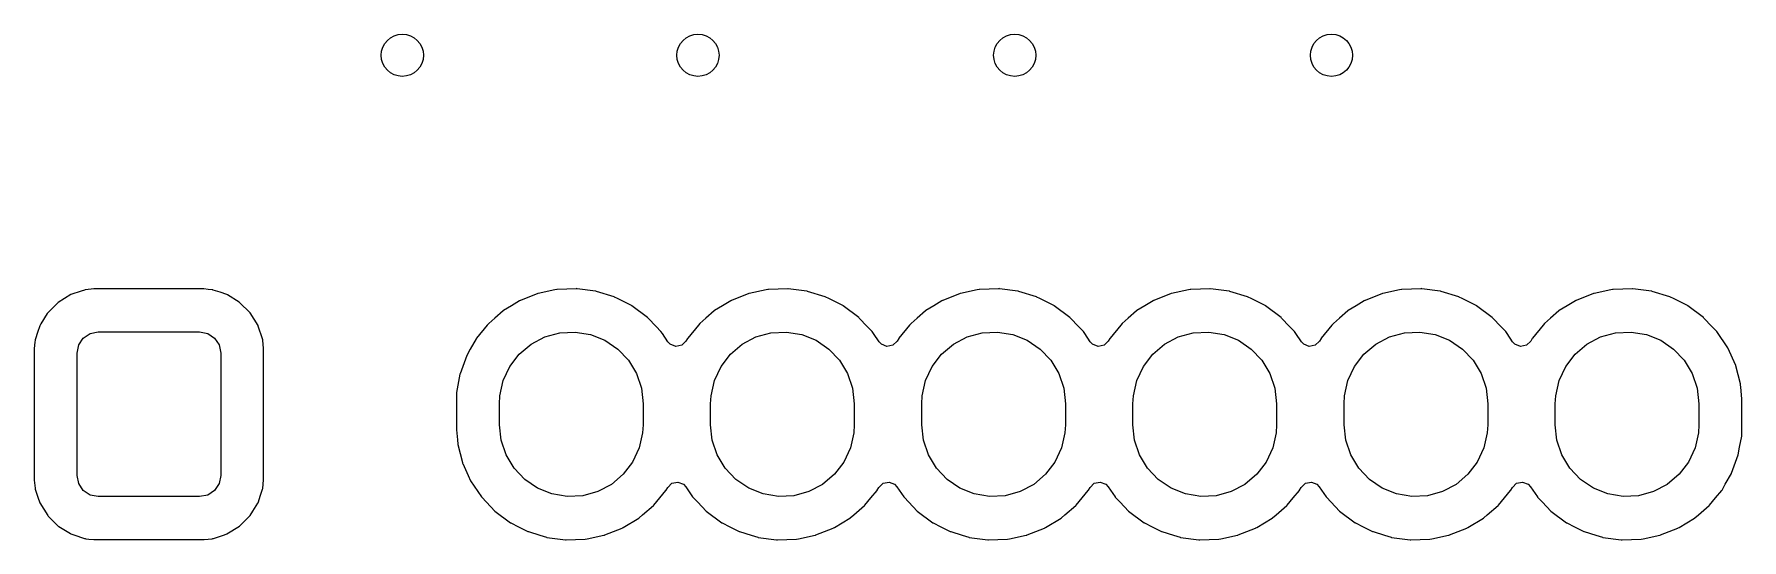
# Model space of a CAD drawing. Extents: x 1.86 to 8.44, y -4.92 to -0.87.
# Drawn here: x 3.687 to 4.483, y -4.212 to -3.976 of the extents above; entities that cross this region are included whole.
import ezdxf

# ---------------------------------------------------------------- set-up
doc = ezdxf.new("R2010")
doc.units = 0
doc.header["$MEASUREMENT"] = 0
doc.layers.add('BLACK', color=7, linetype='CONTINUOUS')

msp = doc.modelspace()

# ---------------------------------------------------------------- linework, layer by layer
at = {"layer": 'BLACK', "linetype": 'CONTINUOUS'}
for p, q in [((3.70378, -4.09777), (3.69786, -4.10144)), ((3.70859, -4.09617), (3.70378, -4.09777)), ((3.71013, -4.09566), (3.70859, -4.09617)), ((3.71039, -4.09557), (3.71013, -4.09566)), ((3.71013, -4.09566), (3.71013, -4.09566)), ((3.71066, -4.09554), (3.71039, -4.09557)), ((3.71442, -4.09515), (3.71066, -4.09554)), ((3.71066, -4.09554), (3.71066, -4.09554)), ((3.71455, -4.09514), (3.71442, -4.09515)), ((3.71442, -4.09515), (3.71442, -4.09515)), ((3.76576, -4.09514), (3.71455, -4.09514)), ((3.76778, -4.09534), (3.76576, -4.09514)), ((3.76961, -4.09553), (3.76778, -4.09534)), ((3.76988, -4.09556), (3.76961, -4.09553)), ((3.76961, -4.09553), (3.76961, -4.09553)), ((3.77013, -4.09564), (3.76988, -4.09556)), ((3.77335, -4.09671), (3.77013, -4.09564)), ((3.77013, -4.09564), (3.77013, -4.09564)), ((3.77649, -4.09775), (3.77335, -4.09671)), ((3.77673, -4.0979), (3.77649, -4.09775)), ((3.78217, -4.10125), (3.77673, -4.0979)), ((3.77673, -4.0979), (3.77673, -4.0979)), ((3.92139, -4.09729), (3.91334, -4.10047)), ((3.92158, -4.09721), (3.92139, -4.09729)), ((3.92139, -4.09729), (3.92139, -4.09729)), ((3.92939, -4.09557), (3.92158, -4.09721)), ((3.93026, -4.09539), (3.92939, -4.09557)), ((3.93047, -4.09534), (3.93026, -4.09539)), ((3.935, -4.09517), (3.93047, -4.09534)), ((3.93933, -4.09501), (3.935, -4.09517)), ((3.93954, -4.095), (3.93933, -4.09501)), ((3.93933, -4.09501), (3.93933, -4.09501)), ((3.93974, -4.09503), (3.93954, -4.095)), ((3.94833, -4.09617), (3.93974, -4.09503)), ((3.93974, -4.09503), (3.93974, -4.09503)), ((3.94853, -4.0962), (3.94833, -4.09617)), ((3.94874, -4.09626), (3.94853, -4.0962)), ((3.957, -4.09883), (3.94874, -4.09626)), ((3.9572, -4.09889), (3.957, -4.09883)), ((3.957, -4.09883), (3.957, -4.09883)), ((3.95857, -4.09958), (3.9572, -4.09889)), ((4.01981, -4.09729), (4.01176, -4.10047)), ((4.02001, -4.09721), (4.01981, -4.09729)), ((4.01981, -4.09729), (4.01981, -4.09729)), ((4.02782, -4.09557), (4.02001, -4.09721)), ((4.02869, -4.09539), (4.02782, -4.09557)), ((4.02889, -4.09534), (4.02869, -4.09539)), ((4.03343, -4.09517), (4.02889, -4.09534)), ((4.03775, -4.09501), (4.03343, -4.09517)), ((4.03796, -4.095), (4.03775, -4.09501)), ((4.03775, -4.09501), (4.03775, -4.09501)), ((4.03817, -4.09503), (4.03796, -4.095)), ((4.04675, -4.09617), (4.03817, -4.09503)), ((4.03817, -4.09503), (4.03817, -4.09503)), ((4.04696, -4.0962), (4.04675, -4.09617)), ((4.04716, -4.09626), (4.04696, -4.0962)), ((4.05543, -4.09883), (4.04716, -4.09626)), ((4.05563, -4.09889), (4.05543, -4.09883)), ((4.05543, -4.09883), (4.05543, -4.09883)), ((4.057, -4.09958), (4.05563, -4.09889)), ((4.11824, -4.09729), (4.11019, -4.10047)), ((4.11843, -4.09721), (4.11824, -4.09729)), ((4.11824, -4.09729), (4.11824, -4.09729)), ((4.12624, -4.09557), (4.11843, -4.09721)), ((4.12711, -4.09539), (4.12624, -4.09557)), ((4.12732, -4.09534), (4.12711, -4.09539)), ((4.13185, -4.09517), (4.12732, -4.09534)), ((4.13618, -4.09501), (4.13185, -4.09517)), ((4.13639, -4.095), (4.13618, -4.09501)), ((4.13618, -4.09501), (4.13618, -4.09501)), ((4.13659, -4.09503), (4.13639, -4.095)), ((4.14518, -4.09617), (4.13659, -4.09503)), ((4.13659, -4.09503), (4.13659, -4.09503)), ((4.14538, -4.0962), (4.14518, -4.09617)), ((4.14559, -4.09626), (4.14538, -4.0962)), ((4.15385, -4.09883), (4.14559, -4.09626)), ((4.15405, -4.09889), (4.15385, -4.09883)), ((4.15385, -4.09883), (4.15385, -4.09883)), ((4.15542, -4.09958), (4.15405, -4.09889)), ((4.21666, -4.09729), (4.20861, -4.10047)), ((4.21686, -4.09721), (4.21666, -4.09729)), ((4.21666, -4.09729), (4.21666, -4.09729)), ((4.22467, -4.09557), (4.21686, -4.09721)), ((4.22554, -4.09539), (4.22467, -4.09557)), ((4.22574, -4.09534), (4.22554, -4.09539)), ((4.23028, -4.09517), (4.22574, -4.09534)), ((4.2346, -4.09501), (4.23028, -4.09517)), ((4.23481, -4.095), (4.2346, -4.09501)), ((4.2346, -4.09501), (4.2346, -4.09501)), ((4.23502, -4.09503), (4.23481, -4.095)), ((4.2436, -4.09617), (4.23502, -4.09503)), ((4.23502, -4.09503), (4.23502, -4.09503)), ((4.24381, -4.0962), (4.2436, -4.09617)), ((4.24401, -4.09626), (4.24381, -4.0962)), ((4.25228, -4.09883), (4.24401, -4.09626)), ((4.25248, -4.09889), (4.25228, -4.09883)), ((4.25228, -4.09883), (4.25228, -4.09883)), ((4.25385, -4.09958), (4.25248, -4.09889)), ((4.31509, -4.09729), (4.30704, -4.10047)), ((4.31528, -4.09721), (4.31509, -4.09729)), ((4.31509, -4.09729), (4.31509, -4.09729)), ((4.32309, -4.09557), (4.31528, -4.09721)), ((4.32396, -4.09539), (4.32309, -4.09557)), ((4.32417, -4.09534), (4.32396, -4.09539)), ((4.3287, -4.09517), (4.32417, -4.09534)), ((4.33303, -4.09501), (4.3287, -4.09517)), ((4.33324, -4.095), (4.33303, -4.09501)), ((4.33303, -4.09501), (4.33303, -4.09501)), ((4.33345, -4.09503), (4.33324, -4.095)), ((4.34203, -4.09617), (4.33345, -4.09503)), ((4.33345, -4.09503), (4.33345, -4.09503)), ((4.34224, -4.0962), (4.34203, -4.09617)), ((4.34244, -4.09626), (4.34224, -4.0962)), ((4.3507, -4.09883), (4.34244, -4.09626)), ((4.3509, -4.09889), (4.3507, -4.09883)), ((4.3507, -4.09883), (4.3507, -4.09883)), ((4.35227, -4.09958), (4.3509, -4.09889)), ((4.41351, -4.09729), (4.40546, -4.10047)), ((4.41371, -4.09721), (4.41351, -4.09729)), ((4.41351, -4.09729), (4.41351, -4.09729)), ((4.42152, -4.09557), (4.41371, -4.09721)), ((4.42239, -4.09539), (4.42152, -4.09557)), ((4.42259, -4.09534), (4.42239, -4.09539)), ((4.42713, -4.09517), (4.42259, -4.09534)), ((4.43145, -4.09501), (4.42713, -4.09517)), ((4.43166, -4.095), (4.43145, -4.09501)), ((4.43145, -4.09501), (4.43145, -4.09501)), ((4.43187, -4.09503), (4.43166, -4.095)), ((4.44045, -4.09617), (4.43187, -4.09503)), ((4.43187, -4.09503), (4.43187, -4.09503)), ((4.44066, -4.0962), (4.44045, -4.09617)), ((4.44086, -4.09626), (4.44066, -4.0962)), ((4.44913, -4.09883), (4.44086, -4.09626)), ((4.44933, -4.09889), (4.44913, -4.09883)), ((4.44913, -4.09883), (4.44913, -4.09883)), ((4.4507, -4.09958), (4.44933, -4.09889)), ((3.69279, -4.10661), (3.68986, -4.11136)), ((3.69294, -4.10637), (3.69279, -4.10661)), ((3.69279, -4.10661), (3.69279, -4.10661)), ((3.69786, -4.10144), (3.69294, -4.10637)), ((3.78241, -4.10141), (3.78217, -4.10125)), ((3.78734, -4.10632), (3.78241, -4.10141)), ((3.79101, -4.11225), (3.78734, -4.10632)), ((3.90522, -4.10539), (3.90135, -4.10875)), ((3.90538, -4.10525), (3.90522, -4.10539)), ((3.90909, -4.103), (3.90538, -4.10525)), ((3.91296, -4.10065), (3.90909, -4.103)), ((3.91314, -4.10054), (3.91296, -4.10065)), ((3.91296, -4.10065), (3.91296, -4.10065)), ((3.91334, -4.10047), (3.91314, -4.10054)), ((3.91334, -4.10047), (3.91334, -4.10047)), ((3.96511, -4.10291), (3.95857, -4.09958)), ((3.96529, -4.103), (3.96511, -4.10291)), ((3.96511, -4.10291), (3.96511, -4.10291)), ((3.97258, -4.10842), (3.96529, -4.103)), ((4.00365, -4.10539), (3.99977, -4.10875)), ((4.00381, -4.10525), (4.00365, -4.10539)), ((4.00751, -4.103), (4.00381, -4.10525)), ((4.01139, -4.10065), (4.00751, -4.103)), ((4.01157, -4.10054), (4.01139, -4.10065)), ((4.01139, -4.10065), (4.01139, -4.10065)), ((4.01176, -4.10047), (4.01157, -4.10054)), ((4.01176, -4.10047), (4.01176, -4.10047)), ((4.06353, -4.10291), (4.057, -4.09958)), ((4.06372, -4.103), (4.06353, -4.10291)), ((4.06353, -4.10291), (4.06353, -4.10291)), ((4.071, -4.10842), (4.06372, -4.103)), ((4.10207, -4.10539), (4.0982, -4.10875)), ((4.10223, -4.10525), (4.10207, -4.10539)), ((4.10594, -4.103), (4.10223, -4.10525)), ((4.10981, -4.10065), (4.10594, -4.103)), ((4.10999, -4.10054), (4.10981, -4.10065)), ((4.10981, -4.10065), (4.10981, -4.10065)), ((4.11019, -4.10047), (4.10999, -4.10054)), ((4.11019, -4.10047), (4.11019, -4.10047)), ((4.16196, -4.10291), (4.15542, -4.09958)), ((4.16214, -4.103), (4.16196, -4.10291)), ((4.16196, -4.10291), (4.16196, -4.10291)), ((4.16943, -4.10842), (4.16214, -4.103)), ((4.2005, -4.10539), (4.19662, -4.10875)), ((4.20066, -4.10525), (4.2005, -4.10539)), ((4.20436, -4.103), (4.20066, -4.10525)), ((4.20824, -4.10065), (4.20436, -4.103)), ((4.20842, -4.10054), (4.20824, -4.10065)), ((4.20824, -4.10065), (4.20824, -4.10065)), ((4.20861, -4.10047), (4.20842, -4.10054)), ((4.20861, -4.10047), (4.20861, -4.10047)), ((4.26038, -4.10291), (4.25385, -4.09958)), ((4.26057, -4.103), (4.26038, -4.10291)), ((4.26038, -4.10291), (4.26038, -4.10291)), ((4.26785, -4.10842), (4.26057, -4.103)), ((4.29892, -4.10539), (4.29505, -4.10875)), ((4.29908, -4.10525), (4.29892, -4.10539)), ((4.30279, -4.103), (4.29908, -4.10525)), ((4.30666, -4.10065), (4.30279, -4.103)), ((4.30684, -4.10054), (4.30666, -4.10065)), ((4.30666, -4.10065), (4.30666, -4.10065)), ((4.30704, -4.10047), (4.30684, -4.10054)), ((4.30704, -4.10047), (4.30704, -4.10047)), ((4.35881, -4.10291), (4.35227, -4.09958)), ((4.35899, -4.103), (4.35881, -4.10291)), ((4.35881, -4.10291), (4.35881, -4.10291)), ((4.36628, -4.10842), (4.35899, -4.103)), ((4.39735, -4.10539), (4.39347, -4.10875)), ((4.39751, -4.10525), (4.39735, -4.10539)), ((4.40121, -4.103), (4.39751, -4.10525)), ((4.40509, -4.10065), (4.40121, -4.103)), ((4.40527, -4.10054), (4.40509, -4.10065)), ((4.40509, -4.10065), (4.40509, -4.10065)), ((4.40546, -4.10047), (4.40527, -4.10054)), ((4.40546, -4.10047), (4.40546, -4.10047)), ((4.45723, -4.10291), (4.4507, -4.09958)), ((4.45742, -4.103), (4.45723, -4.10291)), ((4.45723, -4.10291), (4.45723, -4.10291)), ((4.4647, -4.10842), (4.45742, -4.103)), ((3.68929, -4.11229), (3.68825, -4.11543)), ((3.68986, -4.11136), (3.68929, -4.11229)), ((3.7911, -4.11252), (3.79101, -4.11225)), ((3.79306, -4.1184), (3.7911, -4.11252)), ((3.89783, -4.11205), (3.8929, -4.11806)), ((3.89853, -4.1112), (3.89783, -4.11205)), ((3.90135, -4.10875), (3.89853, -4.1112)), ((3.97285, -4.1087), (3.97258, -4.10842)), ((3.97653, -4.11257), (3.97285, -4.1087)), ((3.97884, -4.11499), (3.97653, -4.11257)), ((3.97947, -4.11592), (3.97884, -4.11499)), ((3.99626, -4.11205), (3.99133, -4.11806)), ((3.99695, -4.1112), (3.99626, -4.11205)), ((3.99977, -4.10875), (3.99695, -4.1112)), ((4.07127, -4.1087), (4.071, -4.10842)), ((4.07496, -4.11257), (4.07127, -4.1087)), ((4.07727, -4.11499), (4.07496, -4.11257)), ((4.07789, -4.11592), (4.07727, -4.11499)), ((4.09468, -4.11205), (4.08975, -4.11806)), ((4.09538, -4.1112), (4.09468, -4.11205)), ((4.0982, -4.10875), (4.09538, -4.1112)), ((4.1697, -4.1087), (4.16943, -4.10842)), ((4.17338, -4.11257), (4.1697, -4.1087)), ((4.17569, -4.11499), (4.17338, -4.11257)), ((4.17632, -4.11592), (4.17569, -4.11499)), ((4.19311, -4.11205), (4.18818, -4.11806)), ((4.1938, -4.1112), (4.19311, -4.11205)), ((4.19662, -4.10875), (4.1938, -4.1112)), ((4.26812, -4.1087), (4.26785, -4.10842)), ((4.27181, -4.11257), (4.26812, -4.1087)), ((4.27412, -4.11499), (4.27181, -4.11257)), ((4.27474, -4.11592), (4.27412, -4.11499)), ((4.29153, -4.11205), (4.2866, -4.11806)), ((4.29223, -4.1112), (4.29153, -4.11205)), ((4.29505, -4.10875), (4.29223, -4.1112)), ((4.36655, -4.1087), (4.36628, -4.10842)), ((4.37023, -4.11257), (4.36655, -4.1087)), ((4.37254, -4.11499), (4.37023, -4.11257)), ((4.37317, -4.11592), (4.37254, -4.11499)), ((4.38996, -4.11205), (4.38503, -4.11806)), ((4.39065, -4.1112), (4.38996, -4.11205)), ((4.39347, -4.10875), (4.39065, -4.1112)), ((4.46497, -4.1087), (4.4647, -4.10842)), ((4.46866, -4.11257), (4.46497, -4.1087)), ((4.47097, -4.11499), (4.46866, -4.11257)), ((4.47604, -4.12252), (4.47097, -4.11499)), ((3.68701, -4.11977), (3.68667, -4.12302)), ((3.68667, -4.12302), (3.68667, -4.18407)), ((3.68707, -4.11917), (3.68701, -4.11977)), ((3.68709, -4.1189), (3.68707, -4.11917)), ((3.68707, -4.11917), (3.68707, -4.11917)), ((3.68726, -4.1184), (3.68709, -4.1189)), ((3.68825, -4.11543), (3.68726, -4.1184)), ((3.70669, -4.125), (3.70744, -4.12123)), ((3.70744, -4.12123), (3.70958, -4.11804)), ((3.70958, -4.11804), (3.71277, -4.11591)), ((3.71277, -4.11591), (3.71654, -4.11516)), ((3.71654, -4.11516), (3.76378, -4.11516)), ((3.76378, -4.11516), (3.76755, -4.11591)), ((3.76755, -4.11591), (3.77074, -4.11804)), ((3.77074, -4.11804), (3.77287, -4.12123)), ((3.77287, -4.12123), (3.77362, -4.125)), ((3.79321, -4.11885), (3.79306, -4.1184)), ((3.79324, -4.11912), (3.79321, -4.11885)), ((3.79362, -4.12276), (3.79324, -4.11912)), ((3.79324, -4.11912), (3.79324, -4.11912)), ((3.79364, -4.12302), (3.79362, -4.12276)), ((3.79364, -4.18407), (3.79364, -4.12302)), ((3.89267, -4.1184), (3.88997, -4.12314)), ((3.89277, -4.11822), (3.89267, -4.1184)), ((3.89267, -4.1184), (3.89267, -4.1184)), ((3.8929, -4.11806), (3.89277, -4.11822)), ((3.8929, -4.11806), (3.8929, -4.11806)), ((3.91277, -4.12554), (3.91829, -4.12088)), ((3.91829, -4.12088), (3.92469, -4.11751)), ((3.92469, -4.11751), (3.93166, -4.11559)), ((3.93166, -4.11559), (3.93888, -4.11521)), ((3.93888, -4.11521), (3.94601, -4.11639)), ((3.94601, -4.11639), (3.95272, -4.11907)), ((3.95272, -4.11907), (3.9587, -4.12314)), ((3.98206, -4.11977), (3.97947, -4.11592)), ((3.98314, -4.12092), (3.98206, -4.11977)), ((3.98574, -4.12195), (3.98314, -4.12092)), ((3.98848, -4.1214), (3.98574, -4.12195)), ((3.99049, -4.11946), (3.98848, -4.1214)), ((3.9912, -4.11822), (3.99049, -4.11946)), ((3.99133, -4.11806), (3.9912, -4.11822)), ((3.99133, -4.11806), (3.99133, -4.11806)), ((4.0112, -4.12554), (4.01672, -4.12088)), ((4.01672, -4.12088), (4.02311, -4.11751)), ((4.02311, -4.11751), (4.03008, -4.11559)), ((4.03008, -4.11559), (4.0373, -4.11521)), ((4.0373, -4.11521), (4.04443, -4.11639)), ((4.04443, -4.11639), (4.05114, -4.11907)), ((4.05114, -4.11907), (4.05712, -4.12314)), ((4.08049, -4.11977), (4.07789, -4.11592)), ((4.08156, -4.12092), (4.08049, -4.11977)), ((4.08416, -4.12195), (4.08156, -4.12092)), ((4.0869, -4.1214), (4.08416, -4.12195)), ((4.08892, -4.11946), (4.0869, -4.1214)), ((4.08962, -4.11822), (4.08892, -4.11946)), ((4.08975, -4.11806), (4.08962, -4.11822)), ((4.08975, -4.11806), (4.08975, -4.11806)), ((4.10962, -4.12554), (4.11515, -4.12088)), ((4.11515, -4.12088), (4.12154, -4.11751)), ((4.12154, -4.11751), (4.12851, -4.11559)), ((4.12851, -4.11559), (4.13573, -4.11521)), ((4.13573, -4.11521), (4.14286, -4.11639)), ((4.14286, -4.11639), (4.14957, -4.11907)), ((4.14957, -4.11907), (4.15555, -4.12314)), ((4.17891, -4.11977), (4.17632, -4.11592)), ((4.17999, -4.12092), (4.17891, -4.11977)), ((4.18259, -4.12195), (4.17999, -4.12092)), ((4.18533, -4.1214), (4.18259, -4.12195)), ((4.18734, -4.11946), (4.18533, -4.1214)), ((4.18805, -4.11822), (4.18734, -4.11946)), ((4.18818, -4.11806), (4.18805, -4.11822)), ((4.18818, -4.11806), (4.18818, -4.11806)), ((4.20805, -4.12554), (4.21357, -4.12088)), ((4.21357, -4.12088), (4.21996, -4.11751)), ((4.21996, -4.11751), (4.22693, -4.11559)), ((4.22693, -4.11559), (4.23415, -4.11521)), ((4.23415, -4.11521), (4.24128, -4.11639)), ((4.24128, -4.11639), (4.24799, -4.11907)), ((4.24799, -4.11907), (4.25397, -4.12314)), ((4.27734, -4.11977), (4.27474, -4.11592)), ((4.27841, -4.12092), (4.27734, -4.11977)), ((4.28101, -4.12195), (4.27841, -4.12092)), ((4.28375, -4.1214), (4.28101, -4.12195)), ((4.28577, -4.11946), (4.28375, -4.1214)), ((4.28647, -4.11822), (4.28577, -4.11946)), ((4.2866, -4.11806), (4.28647, -4.11822)), ((4.2866, -4.11806), (4.2866, -4.11806)), ((4.30647, -4.12554), (4.312, -4.12088)), ((4.312, -4.12088), (4.31839, -4.11751)), ((4.31839, -4.11751), (4.32536, -4.11559)), ((4.32536, -4.11559), (4.33258, -4.11521)), ((4.33258, -4.11521), (4.33971, -4.11639)), ((4.33971, -4.11639), (4.34642, -4.11907)), ((4.34642, -4.11907), (4.3524, -4.12314)), ((4.37576, -4.11977), (4.37317, -4.11592)), ((4.37684, -4.12092), (4.37576, -4.11977)), ((4.37944, -4.12195), (4.37684, -4.12092)), ((4.38218, -4.1214), (4.37944, -4.12195)), ((4.38419, -4.11946), (4.38218, -4.1214)), ((4.3849, -4.11822), (4.38419, -4.11946)), ((4.38503, -4.11806), (4.3849, -4.11822)), ((4.38503, -4.11806), (4.38503, -4.11806)), ((4.4049, -4.12554), (4.41042, -4.12088)), ((4.41042, -4.12088), (4.41681, -4.11751)), ((4.41681, -4.11751), (4.42378, -4.11559)), ((4.42378, -4.11559), (4.431, -4.11521)), ((4.431, -4.11521), (4.43813, -4.11639)), ((4.43813, -4.11639), (4.44484, -4.11907)), ((4.44484, -4.11907), (4.45082, -4.12314)), ((4.47976, -4.13079), (4.47604, -4.12252)), ((3.70669, -4.18209), (3.70669, -4.125)), ((3.77362, -4.125), (3.77362, -4.18209)), ((3.88828, -4.12611), (3.88518, -4.13464)), ((3.88997, -4.12314), (3.88828, -4.12611)), ((3.90838, -4.13129), (3.91277, -4.12554)), ((3.9587, -4.12314), (3.96366, -4.12839)), ((3.96366, -4.12839), (3.96739, -4.13459)), ((4.00681, -4.13129), (4.0112, -4.12554)), ((4.05712, -4.12314), (4.06209, -4.12839)), ((4.06209, -4.12839), (4.06581, -4.13459)), ((4.10523, -4.13129), (4.10962, -4.12554)), ((4.15555, -4.12314), (4.16051, -4.12839)), ((4.16051, -4.12839), (4.16424, -4.13459)), ((4.20366, -4.13129), (4.20805, -4.12554)), ((4.25397, -4.12314), (4.25894, -4.12839)), ((4.25894, -4.12839), (4.26266, -4.13459)), ((4.30208, -4.13129), (4.30647, -4.12554)), ((4.3524, -4.12314), (4.35736, -4.12839)), ((4.35736, -4.12839), (4.36109, -4.13459)), ((4.40051, -4.13129), (4.4049, -4.12554)), ((4.45082, -4.12314), (4.45579, -4.12839)), ((4.45579, -4.12839), (4.45951, -4.13459)), ((4.47982, -4.131), (4.47976, -4.13079)), ((3.88515, -4.13485), (3.8836, -4.14341)), ((3.88518, -4.13464), (3.88515, -4.13485)), ((3.88515, -4.13485), (3.88515, -4.13485)), ((3.90375, -4.14489), (3.90533, -4.13784)), ((3.90533, -4.13784), (3.90838, -4.13129)), ((3.96739, -4.13459), (3.96969, -4.14144)), ((4.00218, -4.14489), (4.00375, -4.13784)), ((4.00375, -4.13784), (4.00681, -4.13129)), ((4.06581, -4.13459), (4.06812, -4.14144)), ((4.1006, -4.14489), (4.10218, -4.13784)), ((4.10218, -4.13784), (4.10523, -4.13129)), ((4.16424, -4.13459), (4.16654, -4.14144)), ((4.19903, -4.14489), (4.2006, -4.13784)), ((4.2006, -4.13784), (4.20366, -4.13129)), ((4.26266, -4.13459), (4.26497, -4.14144)), ((4.29745, -4.14489), (4.29903, -4.13784)), ((4.29903, -4.13784), (4.30208, -4.13129)), ((4.36109, -4.13459), (4.36339, -4.14144)), ((4.39588, -4.14489), (4.39745, -4.13784)), ((4.39745, -4.13784), (4.40051, -4.13129)), ((4.45951, -4.13459), (4.46182, -4.14144)), ((4.48199, -4.13937), (4.47982, -4.131)), ((4.47982, -4.131), (4.47982, -4.131)), ((3.88357, -4.14357), (3.88352, -4.14452)), ((3.88352, -4.14452), (3.88352, -4.16074)), ((3.8836, -4.14341), (3.88357, -4.14357)), ((3.8836, -4.14341), (3.8836, -4.14341)), ((3.90354, -4.14862), (3.90375, -4.14489)), ((3.96969, -4.14144), (3.97047, -4.14862)), ((4.00197, -4.14862), (4.00218, -4.14489)), ((4.06812, -4.14144), (4.0689, -4.14862)), ((4.10039, -4.14862), (4.1006, -4.14489)), ((4.16654, -4.14144), (4.16732, -4.14862)), ((4.19882, -4.14862), (4.19903, -4.14489)), ((4.26497, -4.14144), (4.26575, -4.14862)), ((4.29724, -4.14862), (4.29745, -4.14489)), ((4.36339, -4.14144), (4.36417, -4.14862)), ((4.39567, -4.14862), (4.39588, -4.14489)), ((4.46182, -4.14144), (4.4626, -4.14862)), ((4.48199, -4.13938), (4.48199, -4.13937)), ((4.48204, -4.13958), (4.48199, -4.13938)), ((4.48206, -4.13979), (4.48204, -4.13958)), ((4.48216, -4.14098), (4.48206, -4.13979)), ((4.48206, -4.13979), (4.48206, -4.13979)), ((4.48262, -4.14634), (4.48216, -4.14098)), ((4.48262, -4.16257), (4.48262, -4.14634)), ((3.90354, -4.15846), (3.90354, -4.14862)), ((3.97047, -4.14862), (3.97047, -4.15846)), ((4.00197, -4.15846), (4.00197, -4.14862)), ((4.0689, -4.14862), (4.0689, -4.15846)), ((4.10039, -4.15846), (4.10039, -4.14862)), ((4.16732, -4.14862), (4.16732, -4.15846)), ((4.19882, -4.15846), (4.19882, -4.14862)), ((4.26575, -4.14862), (4.26575, -4.15846)), ((4.29724, -4.15846), (4.29724, -4.14862)), ((4.36417, -4.14862), (4.36417, -4.15846)), ((4.39567, -4.15846), (4.39567, -4.14862)), ((4.4626, -4.14862), (4.4626, -4.15846)), ((3.88352, -4.16074), (3.88353, -4.16085)), ((3.88353, -4.16085), (3.88393, -4.16548)), ((3.90432, -4.16565), (3.90354, -4.15846)), ((3.97026, -4.16219), (3.96869, -4.16925)), ((3.97047, -4.15846), (3.97026, -4.16219)), ((4.00275, -4.16565), (4.00197, -4.15846)), ((4.06869, -4.16219), (4.06711, -4.16925)), ((4.0689, -4.15846), (4.06869, -4.16219)), ((4.10117, -4.16565), (4.10039, -4.15846)), ((4.16711, -4.16219), (4.16554, -4.16925)), ((4.16732, -4.15846), (4.16711, -4.16219)), ((4.1996, -4.16565), (4.19882, -4.15846)), ((4.26554, -4.16219), (4.26396, -4.16925)), ((4.26575, -4.15846), (4.26554, -4.16219)), ((4.29802, -4.16565), (4.29724, -4.15846)), ((4.36396, -4.16219), (4.36239, -4.16925)), ((4.36417, -4.15846), (4.36396, -4.16219)), ((4.39645, -4.16565), (4.39567, -4.15846)), ((4.46239, -4.16219), (4.46081, -4.16925)), ((4.4626, -4.15846), (4.46239, -4.16219)), ((4.48257, -4.16352), (4.48262, -4.16257)), ((3.88393, -4.16548), (3.8841, -4.16751)), ((3.8841, -4.16751), (3.88415, -4.16771)), ((3.88415, -4.16771), (3.88415, -4.16771)), ((3.88415, -4.16771), (3.88633, -4.17609)), ((3.90663, -4.1725), (3.90432, -4.16565)), ((3.96869, -4.16925), (3.96563, -4.1758)), ((4.00505, -4.1725), (4.00275, -4.16565)), ((4.06711, -4.16925), (4.06406, -4.1758)), ((4.10348, -4.1725), (4.10117, -4.16565)), ((4.16554, -4.16925), (4.16248, -4.1758)), ((4.20191, -4.1725), (4.1996, -4.16565)), ((4.26396, -4.16925), (4.26091, -4.1758)), ((4.30033, -4.1725), (4.29802, -4.16565)), ((4.36239, -4.16925), (4.35933, -4.1758)), ((4.39876, -4.1725), (4.39645, -4.16565)), ((4.46081, -4.16925), (4.45776, -4.1758)), ((4.48096, -4.17245), (4.4816, -4.1689)), ((4.4816, -4.1689), (4.48254, -4.16368)), ((4.48254, -4.16368), (4.48257, -4.16352)), ((4.48254, -4.16368), (4.48254, -4.16368)), ((3.88633, -4.17609), (3.88638, -4.17629)), ((3.88638, -4.17629), (3.88646, -4.17649)), ((3.88646, -4.17649), (3.88646, -4.17649)), ((3.88646, -4.17649), (3.88898, -4.18207)), ((3.91035, -4.1787), (3.90663, -4.1725)), ((3.91532, -4.18395), (3.91035, -4.1787)), ((3.96563, -4.1758), (3.96124, -4.18154)), ((4.00878, -4.1787), (4.00505, -4.1725)), ((4.01374, -4.18395), (4.00878, -4.1787)), ((4.06406, -4.1758), (4.05967, -4.18154)), ((4.1072, -4.1787), (4.10348, -4.1725)), ((4.11217, -4.18395), (4.1072, -4.1787)), ((4.16248, -4.1758), (4.15809, -4.18154)), ((4.20563, -4.1787), (4.20191, -4.1725)), ((4.21059, -4.18395), (4.20563, -4.1787)), ((4.26091, -4.1758), (4.25652, -4.18154)), ((4.30405, -4.1787), (4.30033, -4.1725)), ((4.30902, -4.18395), (4.30405, -4.1787)), ((4.35933, -4.1758), (4.35494, -4.18154)), ((4.40248, -4.1787), (4.39876, -4.1725)), ((4.40744, -4.18395), (4.40248, -4.1787)), ((4.45776, -4.1758), (4.45337, -4.18154)), ((4.47786, -4.18098), (4.48096, -4.17245)), ((3.68667, -4.18407), (3.68669, -4.1842)), ((3.68669, -4.1842), (3.68669, -4.1842)), ((3.68669, -4.1842), (3.68707, -4.18792)), ((3.70744, -4.18585), (3.70669, -4.18209)), ((3.70958, -4.18905), (3.70744, -4.18585)), ((3.77287, -4.18585), (3.77074, -4.18905)), ((3.77362, -4.18209), (3.77287, -4.18585)), ((3.79322, -4.18818), (3.79364, -4.18407)), ((3.88898, -4.18207), (3.89011, -4.18457)), ((3.89011, -4.18457), (3.89517, -4.1921)), ((3.9213, -4.18801), (3.91532, -4.18395)), ((3.95572, -4.18621), (3.94933, -4.18958)), ((3.96124, -4.18154), (3.95572, -4.18621)), ((3.98195, -4.18763), (3.98396, -4.18569)), ((3.98396, -4.18569), (3.9867, -4.18514)), ((3.9867, -4.18514), (3.9893, -4.18616)), ((3.9893, -4.18616), (3.99038, -4.18731)), ((4.01972, -4.18801), (4.01374, -4.18395)), ((4.05415, -4.18621), (4.04775, -4.18958)), ((4.05967, -4.18154), (4.05415, -4.18621)), ((4.08038, -4.18763), (4.08239, -4.18569)), ((4.08239, -4.18569), (4.08513, -4.18514)), ((4.08513, -4.18514), (4.08773, -4.18616)), ((4.08773, -4.18616), (4.0888, -4.18731)), ((4.11815, -4.18801), (4.11217, -4.18395)), ((4.15257, -4.18621), (4.14618, -4.18958)), ((4.15809, -4.18154), (4.15257, -4.18621)), ((4.1788, -4.18763), (4.18081, -4.18569)), ((4.18081, -4.18569), (4.18355, -4.18514)), ((4.18355, -4.18514), (4.18615, -4.18616)), ((4.18615, -4.18616), (4.18723, -4.18731)), ((4.21657, -4.18801), (4.21059, -4.18395)), ((4.251, -4.18621), (4.2446, -4.18958)), ((4.25652, -4.18154), (4.251, -4.18621)), ((4.27723, -4.18763), (4.27924, -4.18569)), ((4.27924, -4.18569), (4.28198, -4.18514)), ((4.28198, -4.18514), (4.28458, -4.18616)), ((4.28458, -4.18616), (4.28565, -4.18731)), ((4.315, -4.18801), (4.30902, -4.18395)), ((4.34942, -4.18621), (4.34303, -4.18958)), ((4.35494, -4.18154), (4.34942, -4.18621)), ((4.37565, -4.18763), (4.37766, -4.18569)), ((4.37766, -4.18569), (4.3804, -4.18514)), ((4.3804, -4.18514), (4.38301, -4.18616)), ((4.38301, -4.18616), (4.38408, -4.18731)), ((4.41342, -4.18801), (4.40744, -4.18395)), ((4.44785, -4.18621), (4.44145, -4.18958)), ((4.45337, -4.18154), (4.44785, -4.18621)), ((4.47337, -4.18887), (4.47491, -4.18616)), ((4.47491, -4.18616), (4.47776, -4.18116)), ((4.47776, -4.18116), (4.47786, -4.18098)), ((3.68707, -4.18792), (3.68711, -4.18823)), ((3.68711, -4.18823), (3.68719, -4.18849)), ((3.68719, -4.18849), (3.68719, -4.18849)), ((3.68719, -4.18849), (3.68842, -4.19218)), ((3.68842, -4.19218), (3.68931, -4.19484)), ((3.71277, -4.19118), (3.70958, -4.18905)), ((3.71654, -4.19193), (3.71277, -4.19118)), ((3.76378, -4.19193), (3.71654, -4.19193)), ((3.76755, -4.19118), (3.76378, -4.19193)), ((3.77074, -4.18905), (3.76755, -4.19118)), ((3.79103, -4.19479), (3.79219, -4.1913)), ((3.79219, -4.1913), (3.79314, -4.18844)), ((3.79314, -4.18844), (3.79322, -4.18818)), ((3.79314, -4.18844), (3.79314, -4.18844)), ((3.89517, -4.1921), (3.89532, -4.19225)), ((3.89532, -4.19225), (3.89532, -4.19225)), ((3.89532, -4.19225), (3.89753, -4.19457)), ((3.89753, -4.19457), (3.90144, -4.19867)), ((3.92801, -4.1907), (3.9213, -4.18801)), ((3.93514, -4.19188), (3.92801, -4.1907)), ((3.94236, -4.1915), (3.93514, -4.19188)), ((3.94933, -4.18958), (3.94236, -4.1915)), ((3.97549, -4.19589), (3.97828, -4.19248)), ((3.97828, -4.19248), (3.98111, -4.18903)), ((3.98111, -4.18903), (3.98125, -4.18887)), ((3.98111, -4.18903), (3.98111, -4.18903)), ((3.98125, -4.18887), (3.98195, -4.18763)), ((3.99038, -4.18731), (3.9936, -4.1921)), ((3.9936, -4.1921), (3.99374, -4.19225)), ((3.99374, -4.19225), (3.99374, -4.19225)), ((3.99374, -4.19225), (3.99595, -4.19457)), ((3.99595, -4.19457), (3.99987, -4.19867)), ((4.02643, -4.1907), (4.01972, -4.18801)), ((4.03357, -4.19188), (4.02643, -4.1907)), ((4.04078, -4.1915), (4.03357, -4.19188)), ((4.04775, -4.18958), (4.04078, -4.1915)), ((4.07392, -4.19589), (4.07671, -4.19248)), ((4.07671, -4.19248), (4.07954, -4.18903)), ((4.07954, -4.18903), (4.07967, -4.18887)), ((4.07954, -4.18903), (4.07954, -4.18903)), ((4.07967, -4.18887), (4.08038, -4.18763)), ((4.0888, -4.18731), (4.09203, -4.1921)), ((4.09203, -4.1921), (4.09217, -4.19225)), ((4.09217, -4.19225), (4.09217, -4.19225)), ((4.09217, -4.19225), (4.09438, -4.19457)), ((4.09438, -4.19457), (4.09829, -4.19867)), ((4.12486, -4.1907), (4.11815, -4.18801)), ((4.13199, -4.19188), (4.12486, -4.1907)), ((4.13921, -4.1915), (4.13199, -4.19188)), ((4.14618, -4.18958), (4.13921, -4.1915)), ((4.17234, -4.19589), (4.17513, -4.19248)), ((4.17513, -4.19248), (4.17796, -4.18903)), ((4.17796, -4.18903), (4.1781, -4.18887)), ((4.17796, -4.18903), (4.17796, -4.18903)), ((4.1781, -4.18887), (4.1788, -4.18763)), ((4.18723, -4.18731), (4.19045, -4.1921)), ((4.19045, -4.1921), (4.1906, -4.19225)), ((4.1906, -4.19225), (4.1906, -4.19225)), ((4.1906, -4.19225), (4.1928, -4.19457)), ((4.1928, -4.19457), (4.19672, -4.19867)), ((4.22328, -4.1907), (4.21657, -4.18801)), ((4.23042, -4.19188), (4.22328, -4.1907)), ((4.23763, -4.1915), (4.23042, -4.19188)), ((4.2446, -4.18958), (4.23763, -4.1915)), ((4.27077, -4.19589), (4.27356, -4.19248)), ((4.27356, -4.19248), (4.27639, -4.18903)), ((4.27639, -4.18903), (4.27652, -4.18887)), ((4.27639, -4.18903), (4.27639, -4.18903)), ((4.27652, -4.18887), (4.27723, -4.18763)), ((4.28565, -4.18731), (4.28888, -4.1921)), ((4.28888, -4.1921), (4.28902, -4.19225)), ((4.28902, -4.19225), (4.28902, -4.19225)), ((4.28902, -4.19225), (4.29123, -4.19457)), ((4.29123, -4.19457), (4.29514, -4.19867)), ((4.32171, -4.1907), (4.315, -4.18801)), ((4.32884, -4.19188), (4.32171, -4.1907)), ((4.33606, -4.1915), (4.32884, -4.19188)), ((4.34303, -4.18958), (4.33606, -4.1915)), ((4.36919, -4.19589), (4.37198, -4.19248)), ((4.37198, -4.19248), (4.37481, -4.18903)), ((4.37481, -4.18903), (4.37495, -4.18887)), ((4.37481, -4.18903), (4.37481, -4.18903)), ((4.37495, -4.18887), (4.37565, -4.18763)), ((4.38408, -4.18731), (4.3873, -4.1921)), ((4.3873, -4.1921), (4.38745, -4.19225)), ((4.38745, -4.19225), (4.38745, -4.19225)), ((4.38745, -4.19225), (4.38965, -4.19457)), ((4.38965, -4.19457), (4.39357, -4.19867)), ((4.42013, -4.1907), (4.41342, -4.18801)), ((4.42727, -4.19188), (4.42013, -4.1907)), ((4.43448, -4.1915), (4.42727, -4.19188)), ((4.44145, -4.18958), (4.43448, -4.1915)), ((4.46762, -4.19589), (4.47041, -4.19248)), ((4.47041, -4.19248), (4.47324, -4.18903)), ((4.47324, -4.18903), (4.47337, -4.18887)), ((4.47324, -4.18903), (4.47324, -4.18903)), ((3.68931, -4.19484), (3.69297, -4.20076)), ((3.69297, -4.20076), (3.69318, -4.20097)), ((3.69318, -4.20097), (3.69415, -4.20193)), ((3.69415, -4.20193), (3.6979, -4.20568)), ((3.78245, -4.20565), (3.78737, -4.20072)), ((3.78737, -4.20072), (3.78864, -4.19867)), ((3.78864, -4.19867), (3.79088, -4.19504)), ((3.79088, -4.19504), (3.79103, -4.19479)), ((3.79088, -4.19504), (3.79088, -4.19504)), ((3.90144, -4.19867), (3.90872, -4.20408)), ((3.96122, -4.20633), (3.96846, -4.20194)), ((3.96845, -4.20194), (3.96863, -4.20184)), ((3.96846, -4.20194), (3.96845, -4.20194)), ((3.96863, -4.20184), (3.97027, -4.20042)), ((3.97027, -4.20042), (3.97533, -4.19602)), ((3.97533, -4.19602), (3.97549, -4.19589)), ((3.97533, -4.19602), (3.97533, -4.19602)), ((3.99987, -4.19867), (4.00715, -4.20408)), ((4.05965, -4.20633), (4.06688, -4.20194)), ((4.06688, -4.20194), (4.06706, -4.20184)), ((4.06688, -4.20194), (4.06688, -4.20194)), ((4.06706, -4.20184), (4.0687, -4.20042)), ((4.0687, -4.20042), (4.07376, -4.19602)), ((4.07376, -4.19602), (4.07392, -4.19589)), ((4.07376, -4.19602), (4.07376, -4.19602)), ((4.09829, -4.19867), (4.10557, -4.20408)), ((4.15807, -4.20633), (4.16531, -4.20194)), ((4.16531, -4.20194), (4.16548, -4.20184)), ((4.16531, -4.20194), (4.16531, -4.20194)), ((4.16548, -4.20184), (4.16712, -4.20042)), ((4.16712, -4.20042), (4.17218, -4.19602)), ((4.17218, -4.19602), (4.17234, -4.19589)), ((4.17218, -4.19602), (4.17218, -4.19602)), ((4.19672, -4.19867), (4.204, -4.20408)), ((4.2565, -4.20633), (4.26373, -4.20194)), ((4.26373, -4.20194), (4.26391, -4.20184)), ((4.26373, -4.20194), (4.26373, -4.20194)), ((4.26391, -4.20184), (4.26555, -4.20042)), ((4.26555, -4.20042), (4.27061, -4.19602)), ((4.27061, -4.19602), (4.27077, -4.19589)), ((4.27061, -4.19602), (4.27061, -4.19602)), ((4.29514, -4.19867), (4.30242, -4.20408)), ((4.35492, -4.20633), (4.36216, -4.20194)), ((4.36216, -4.20194), (4.36234, -4.20184)), ((4.36216, -4.20194), (4.36216, -4.20194)), ((4.36234, -4.20184), (4.36397, -4.20042)), ((4.36397, -4.20042), (4.36903, -4.19602)), ((4.36903, -4.19602), (4.36919, -4.19589)), ((4.36903, -4.19602), (4.36903, -4.19602)), ((4.39357, -4.19867), (4.40085, -4.20408)), ((4.45335, -4.20633), (4.46058, -4.20194)), ((4.46058, -4.20194), (4.46076, -4.20184)), ((4.46058, -4.20194), (4.46058, -4.20194)), ((4.46076, -4.20184), (4.4624, -4.20042)), ((4.4624, -4.20042), (4.46746, -4.19602)), ((4.46746, -4.19602), (4.46762, -4.19589)), ((4.46746, -4.19602), (4.46746, -4.19602)), ((3.6979, -4.20568), (3.69815, -4.20583)), ((3.69815, -4.20583), (3.69815, -4.20583)), ((3.69815, -4.20583), (3.70355, -4.20916)), ((3.70355, -4.20916), (3.70383, -4.20934)), ((3.70383, -4.20934), (3.7052, -4.20979)), ((3.7052, -4.20979), (3.71018, -4.21144)), ((3.77019, -4.21143), (3.77539, -4.2097)), ((3.77539, -4.2097), (3.77653, -4.20931)), ((3.77653, -4.20931), (3.78245, -4.20565)), ((3.90872, -4.20408), (3.90891, -4.20418)), ((3.90891, -4.20418), (3.90891, -4.20418)), ((3.90891, -4.20418), (3.91247, -4.20599)), ((3.91247, -4.20599), (3.91681, -4.2082)), ((3.91681, -4.2082), (3.91701, -4.20826)), ((3.91701, -4.20826), (3.91701, -4.20826)), ((3.91701, -4.20826), (3.92242, -4.20994)), ((3.92242, -4.20994), (3.92548, -4.21089)), ((3.94444, -4.21156), (3.95223, -4.20992)), ((3.95223, -4.20992), (3.95243, -4.20988)), ((3.95243, -4.20988), (3.95263, -4.2098)), ((3.95263, -4.2098), (3.96068, -4.20662)), ((3.95263, -4.2098), (3.95263, -4.2098)), ((3.96068, -4.20662), (3.96087, -4.20654)), ((3.96068, -4.20662), (3.96068, -4.20662)), ((3.96087, -4.20654), (3.96122, -4.20633)), ((4.00715, -4.20408), (4.00733, -4.20418)), ((4.00733, -4.20418), (4.00733, -4.20418)), ((4.00733, -4.20418), (4.01089, -4.20599)), ((4.01089, -4.20599), (4.01524, -4.2082)), ((4.01524, -4.2082), (4.01544, -4.20826)), ((4.01544, -4.20826), (4.01544, -4.20826)), ((4.01544, -4.20826), (4.02085, -4.20994)), ((4.02085, -4.20994), (4.02391, -4.21089)), ((4.04287, -4.21156), (4.05065, -4.20992)), ((4.05065, -4.20992), (4.05086, -4.20988)), ((4.05086, -4.20988), (4.05105, -4.2098)), ((4.05105, -4.2098), (4.0591, -4.20662)), ((4.05105, -4.2098), (4.05105, -4.2098)), ((4.0591, -4.20662), (4.0593, -4.20654)), ((4.0591, -4.20662), (4.0591, -4.20662)), ((4.0593, -4.20654), (4.05965, -4.20633)), ((4.10557, -4.20408), (4.10576, -4.20418)), ((4.10576, -4.20418), (4.10576, -4.20418)), ((4.10576, -4.20418), (4.10932, -4.20599)), ((4.10932, -4.20599), (4.11366, -4.2082)), ((4.11366, -4.2082), (4.11386, -4.20826)), ((4.11386, -4.20826), (4.11386, -4.20826)), ((4.11386, -4.20826), (4.11928, -4.20994)), ((4.11928, -4.20994), (4.12233, -4.21089)), ((4.14129, -4.21156), (4.14908, -4.20992)), ((4.14908, -4.20992), (4.14928, -4.20988)), ((4.14928, -4.20988), (4.14948, -4.2098)), ((4.14948, -4.2098), (4.15753, -4.20662)), ((4.14948, -4.2098), (4.14948, -4.2098)), ((4.15753, -4.20662), (4.15773, -4.20654)), ((4.15753, -4.20662), (4.15753, -4.20662)), ((4.15773, -4.20654), (4.15807, -4.20633)), ((4.204, -4.20408), (4.20418, -4.20418)), ((4.20418, -4.20418), (4.20418, -4.20418)), ((4.20418, -4.20418), (4.20774, -4.20599)), ((4.20774, -4.20599), (4.21209, -4.2082)), ((4.21209, -4.2082), (4.21229, -4.20826)), ((4.21229, -4.20826), (4.21229, -4.20826)), ((4.21229, -4.20826), (4.2177, -4.20994)), ((4.2177, -4.20994), (4.22076, -4.21089)), ((4.23972, -4.21156), (4.2475, -4.20992)), ((4.2475, -4.20992), (4.24771, -4.20988)), ((4.24771, -4.20988), (4.2479, -4.2098)), ((4.2479, -4.2098), (4.25595, -4.20662)), ((4.2479, -4.2098), (4.2479, -4.2098)), ((4.25595, -4.20662), (4.25596, -4.20662)), ((4.25596, -4.20662), (4.25615, -4.20654)), ((4.25615, -4.20654), (4.2565, -4.20633)), ((4.30242, -4.20408), (4.30261, -4.20418)), ((4.30261, -4.20418), (4.30261, -4.20418)), ((4.30261, -4.20418), (4.30617, -4.20599)), ((4.30617, -4.20599), (4.31051, -4.2082)), ((4.31051, -4.2082), (4.31071, -4.20826)), ((4.31071, -4.20826), (4.31071, -4.20826)), ((4.31071, -4.20826), (4.31613, -4.20994)), ((4.31613, -4.20994), (4.31918, -4.21089)), ((4.33814, -4.21156), (4.34593, -4.20992)), ((4.34593, -4.20992), (4.34613, -4.20988)), ((4.34613, -4.20988), (4.34633, -4.2098)), ((4.34633, -4.2098), (4.35438, -4.20662)), ((4.34633, -4.2098), (4.34633, -4.2098)), ((4.35438, -4.20662), (4.35458, -4.20654)), ((4.35438, -4.20662), (4.35438, -4.20662)), ((4.35458, -4.20654), (4.35492, -4.20633)), ((4.40085, -4.20408), (4.40104, -4.20418)), ((4.40104, -4.20418), (4.40104, -4.20418)), ((4.40104, -4.20418), (4.40459, -4.20599)), ((4.40459, -4.20599), (4.40894, -4.2082)), ((4.40894, -4.2082), (4.40914, -4.20826)), ((4.40914, -4.20826), (4.40914, -4.20826)), ((4.40914, -4.20826), (4.41455, -4.20994)), ((4.41455, -4.20994), (4.41761, -4.21089)), ((4.43657, -4.21156), (4.44435, -4.20992)), ((4.44435, -4.20992), (4.44456, -4.20988)), ((4.44456, -4.20988), (4.44475, -4.2098)), ((4.44475, -4.2098), (4.45281, -4.20662)), ((4.44475, -4.2098), (4.44475, -4.2098)), ((4.45281, -4.20662), (4.453, -4.20654)), ((4.45281, -4.20662), (4.45281, -4.20662)), ((4.453, -4.20654), (4.45335, -4.20633)), ((3.71018, -4.21144), (3.71018, -4.21144)), ((3.71018, -4.21144), (3.71044, -4.21153)), ((3.71044, -4.21153), (3.71071, -4.21155)), ((3.71071, -4.21155), (3.71071, -4.21156)), ((3.71071, -4.21156), (3.71211, -4.2117)), ((3.71211, -4.2117), (3.71455, -4.21195)), ((3.71455, -4.21195), (3.76576, -4.21195)), ((3.76576, -4.21195), (3.76589, -4.21194)), ((3.76589, -4.21194), (3.76966, -4.21154)), ((3.76589, -4.21194), (3.76589, -4.21194)), ((3.76966, -4.21154), (3.76993, -4.21152)), ((3.76966, -4.21154), (3.76966, -4.21154)), ((3.76993, -4.21152), (3.77019, -4.21143)), ((3.77019, -4.21143), (3.77019, -4.21143)), ((3.92548, -4.21089), (3.92569, -4.21092)), ((3.92569, -4.21092), (3.93427, -4.21206)), ((3.93427, -4.21206), (3.93427, -4.21206)), ((3.93427, -4.21206), (3.93448, -4.21208)), ((3.93448, -4.21208), (3.93469, -4.21207)), ((3.93469, -4.21207), (3.93901, -4.21191)), ((3.93469, -4.21207), (3.93469, -4.21207)), ((3.93901, -4.21191), (3.94355, -4.21174)), ((3.94355, -4.21174), (3.94444, -4.21156)), ((4.02391, -4.21089), (4.02411, -4.21092)), ((4.02411, -4.21092), (4.0327, -4.21206)), ((4.0327, -4.21206), (4.0327, -4.21206)), ((4.0327, -4.21206), (4.0329, -4.21208)), ((4.0329, -4.21208), (4.03311, -4.21207)), ((4.03311, -4.21207), (4.03744, -4.21191)), ((4.03311, -4.21207), (4.03311, -4.21207)), ((4.03744, -4.21191), (4.04197, -4.21174)), ((4.04197, -4.21174), (4.04287, -4.21156)), ((4.12233, -4.21089), (4.12254, -4.21092)), ((4.12254, -4.21092), (4.13112, -4.21206)), ((4.13112, -4.21206), (4.13112, -4.21206)), ((4.13112, -4.21206), (4.13133, -4.21208)), ((4.13133, -4.21208), (4.13154, -4.21207)), ((4.13154, -4.21207), (4.13586, -4.21191)), ((4.13154, -4.21207), (4.13154, -4.21207)), ((4.13586, -4.21191), (4.1404, -4.21174)), ((4.1404, -4.21174), (4.14129, -4.21156)), ((4.22076, -4.21089), (4.22097, -4.21092)), ((4.22097, -4.21092), (4.22955, -4.21206)), ((4.22955, -4.21206), (4.22955, -4.21206)), ((4.22955, -4.21206), (4.22975, -4.21208)), ((4.22975, -4.21208), (4.22996, -4.21207)), ((4.22996, -4.21207), (4.23429, -4.21191)), ((4.22996, -4.21207), (4.22996, -4.21207)), ((4.23429, -4.21191), (4.23883, -4.21174)), ((4.23883, -4.21174), (4.23972, -4.21156)), ((4.31918, -4.21089), (4.31939, -4.21092)), ((4.31939, -4.21092), (4.32797, -4.21206)), ((4.32797, -4.21206), (4.32797, -4.21206)), ((4.32797, -4.21206), (4.32818, -4.21208)), ((4.32818, -4.21208), (4.32839, -4.21207)), ((4.32839, -4.21207), (4.33272, -4.21191)), ((4.32839, -4.21207), (4.32839, -4.21207)), ((4.33272, -4.21191), (4.33725, -4.21174)), ((4.33725, -4.21174), (4.33814, -4.21156)), ((4.41761, -4.21089), (4.41782, -4.21092)), ((4.41782, -4.21092), (4.4264, -4.21206)), ((4.4264, -4.21206), (4.4264, -4.21206)), ((4.4264, -4.21206), (4.42661, -4.21208)), ((4.42661, -4.21208), (4.42682, -4.21207)), ((4.42682, -4.21207), (4.43114, -4.21191)), ((4.42682, -4.21207), (4.42682, -4.21207)), ((4.43114, -4.21191), (4.43568, -4.21174)), ((4.43568, -4.21174), (4.43657, -4.21156))]:
    msp.add_line(p, q, dxfattribs=at)
at = {"layer": 'BLACK'}
for centre in [(3.85827, -3.98622), (3.99606, -3.98622), (4.1437, -3.98622), (4.29134, -3.98622)]:
    msp.add_circle(centre, 0.00984, dxfattribs=at)

doc.saveas('drawing.dxf')
